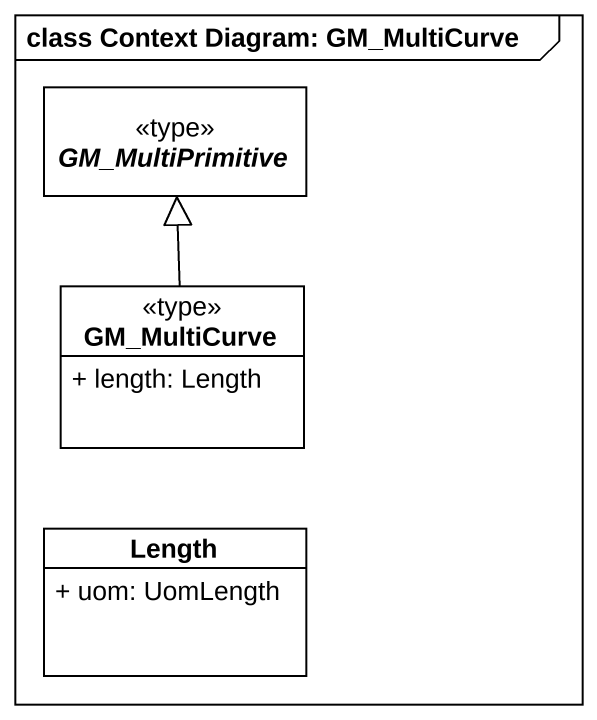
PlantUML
@startuml
mainframe class Context Diagram: GM_MultiCurve
hide circle
hide empty members
skinparam classAttributeIconSize 0
abstract class GM_MultiPrimitive <<type>>
class GM_MultiCurve <<type>> {
  + length: Length
}
class Length {
  + uom: UomLength
}
GM_MultiCurve -up-|> GM_MultiPrimitive
@enduml
